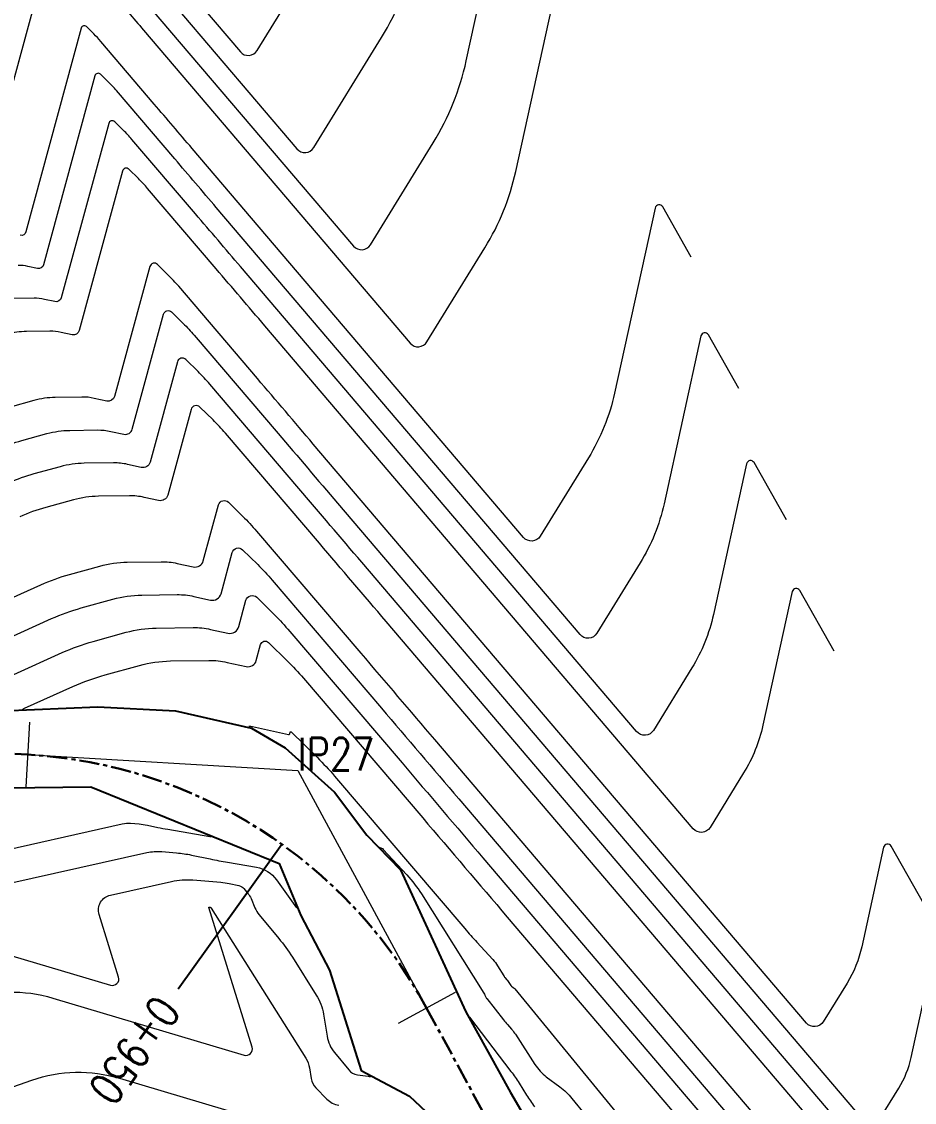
# Model space of a CAD drawing. Extents: x 337736 to 342002, y 3067251 to 3069533.
# Drawn here: x 338830.8 to 338885.9, y 3068665.7 to 3068732.4 of the extents above; entities that cross this region are included whole.
import ezdxf
from ezdxf.enums import TextEntityAlignment as Align

# ---------------------------------------------------------------- set-up
doc = ezdxf.new("R2010")
doc.units = 0
doc.header["$MEASUREMENT"] = 0
doc.linetypes.add('Center', pattern=[2, 1.25, -0.25, 0.25, -0.25])
for name, color, linetype, lineweight in [('BEC', 3, 'Continuous', 13), ('BES', 3, 'Continuous', 13), ('Chainage', 7, 'Continuous', 25), ('Contour', 4, 'Continuous', 0), ('IP_Line', 150, 'Continuous', 9), ('RC', 9, 'Center', 30)]:
    doc.layers.add(name, color=color, linetype=linetype, lineweight=lineweight)
doc.layers.add('IPName', color=7, linetype='Continuous')
doc.layers.add('RoadEdge', color=51, linetype='Continuous')
doc.styles.get("Standard").update_dxf_attribs({"font": 'simplex.shx'})

msp = doc.modelspace()

# ---------------------------------------------------------------- linework, layer by layer
at = {"layer": 'BEC'}
for points in [[(338831.314095781, 3068689.16904723), (338831.079930168, 3068685.1759073)], [(338831.3140957808, 3068689.169047229), (338831.0799301678, 3068685.175907298)], [(338857.572810867, 3068672.47477456), (338854.056305869, 3068670.56841872)], [(338857.5728108668, 3068672.474774559), (338854.0563058687, 3068670.568418718)]]:
    msp.add_lwpolyline(points, dxfattribs=at)
at = {"layer": 'BES'}
for points in [[(338831.314095781, 3068689.16904723), (338831.079930168, 3068685.1759073)], [(338831.3140957808, 3068689.169047229), (338831.0799301678, 3068685.175907298)], [(338857.572810867, 3068672.47477456), (338854.056305869, 3068670.56841872)], [(338857.5728108668, 3068672.474774559), (338854.0563058687, 3068670.568418718)]]:
    msp.add_lwpolyline(points, dxfattribs=at)
at = {"layer": 'Chainage'}
msp.add_line((338846.890530481, 3068681.62691719), (338840.492285293, 3068672.67915442), dxfattribs=at)
at = {"layer": 'Contour'}
for points, elevation in [([(338836.8522, 3068735.5515), (338851.3089, 3068718.5696, 0.50949), (338852.3442, 3068718.6493), (338856.2219, 3068724.9526, 0.08405), (338858.2608, 3068730.0015), (338861.4644, 3068744.5955, -0.6882199999999999)], 1403), ([(338833.86, 3068742.8529), (338844.3222, 3068730.5632, 0.50949), (338845.3575, 3068730.6429), (338849.8376, 3068737.9254, 0.08405)], 1401), ([(338835.3561, 3068739.2022), (338847.8155, 3068724.5664, 0.50949), (338848.8509, 3068724.6461), (338853.0298, 3068731.439, 0.08405), (338855.2101, 3068736.8383)], 1402), ([(338828.8945, 3068723.504), (338832.8127, 3068737.9214, -0.5731)], 1404), ([(338836.4581, 3068734.119, -0.00024), (338838.3483, 3068731.9009), (338854.8022, 3068712.5727, 0.50949), (338855.8376, 3068712.6525), (338859.4141, 3068718.4662, 0.08405), (338861.3115, 3068723.1648), (338864.283, 3068736.7017, -0.6882199999999999)], 1404), ([(338872.1324, 3068717.8869), (338870.3822, 3068720.9836, 0.6882199999999999), (338869.9203, 3068720.9142), (338867.4128, 3068709.4912, -0.08405), (338865.7984, 3068705.4934), (338862.8242, 3068700.6589, -0.50949), (338861.7889, 3068700.5791), (338841.3405, 3068724.5995, 0.00024), (338839.0069, 3068727.3379), (338835.7124, 3068731.2003, 0.0221), (338835.276, 3068731.6684), (338834.8189, 3068732.1172, 0.5731), (338834.5063, 3068732.0325), (338831.0847, 3068719.4427, -0.40065), (338830.7356, 3068719.2319)], 1406), ([(338875.0739, 3068709.7757), (338873.2008, 3068713.0898, 0.6882199999999999), (338872.7389, 3068713.0204), (338870.4635, 3068702.6545, -0.08405), (338868.9905, 3068699.007), (338866.3176, 3068694.6621, -0.50949), (338865.2823, 3068694.5823), (338842.8366, 3068720.9488, 0.00024), (338840.2813, 3068723.9474), (338836.6738, 3068728.1767, 0.0221), (338836.1959, 3068728.6893), (338835.6953, 3068729.1807, 0.5731), (338835.3531, 3068729.088), (338832.1798, 3068717.4121, -0.40065), (338831.8033, 3068717.1847), (338831.2098, 3068717.3167, 0.05827), (338830.6091, 3068717.3785)], 1407), ([(338878.0155, 3068701.6645), (338876.0195, 3068705.1961, 0.6882199999999999), (338875.5576, 3068705.1267), (338873.5141, 3068695.8177, -0.08405), (338872.1827, 3068692.5206), (338869.8109, 3068688.6653, -0.50949), (338868.7756, 3068688.5855), (338844.3327, 3068717.2981, 0.00024), (338841.5557, 3068720.5569), (338837.6352, 3068725.1532, 0.0221), (338837.1158, 3068725.7102), (338836.5718, 3068726.2443, 0.5731), (338836.1998, 3068726.1435), (338833.275, 3068715.3815, -0.40065), (338832.8711, 3068715.1376), (338832.2345, 3068715.2792, 0.05827), (338831.5901, 3068715.3454), (338830.2337, 3068715.3264, 0.06393)], 1408), ([(338880.9570000001, 3068693.5532), (338878.8381, 3068697.3023, 0.6882199999999999), (338878.3762, 3068697.2329), (338876.5648, 3068688.981, -0.08405), (338875.3748, 3068686.0342), (338873.3043, 3068682.6684, -0.50949), (338872.2689, 3068682.5887), (338845.8288, 3068713.6474, 0.00024), (338842.8301, 3068717.1664), (338838.5965, 3068722.1297, 0.0221), (338838.0357, 3068722.7312), (338837.4483, 3068723.3079, 0.5731), (338837.0466, 3068723.199), (338834.3701, 3068713.3508, -0.40065), (338833.9389, 3068713.0904), (338833.2592, 3068713.2416, 0.05827), (338832.5712, 3068713.3123), (338831.1229, 3068713.292, 0.06393), (338829.9468, 3068713.1243)], 1409), ([(338886.8401, 3068677.3308), (338884.4754, 3068681.5147, 0.6882199999999999), (338884.0135, 3068681.4453), (338882.6662, 3068675.3075, -0.08405), (338881.7591, 3068673.0614), (338880.291, 3068670.6748, -0.50949), (338879.2556, 3068670.5951), (338848.821, 3068706.346, 0.00024), (338845.3788, 3068710.3854), (338840.5193, 3068716.0826, 0.0221), (338839.8755, 3068716.773), (338839.2012, 3068717.435, 0.5731), (338838.7402, 3068717.3101), (338836.5604, 3068709.2895, -0.40065), (338836.0745, 3068708.9961), (338835.3085, 3068709.1664, 0.05827), (338834.5333, 3068709.2461), (338832.9013, 3068709.2233, 0.06393), (338831.576, 3068709.0342), (338830.1148, 3068708.6308, 0.03832)], 1411), ([(338829.4001, 3068706.0415, -0.03832), (338830.8471, 3068706.5631), (338832.3906, 3068706.9892, -0.06393), (338833.7905, 3068707.1889), (338835.5143, 3068707.213, -0.05827), (338836.3332, 3068707.1289), (338837.1423, 3068706.949, 0.40065), (338837.6555, 3068707.2589), (338839.5869, 3068714.3656, -0.5731), (338840.0777, 3068714.4986), (338840.7954, 3068713.794, -0.0221), (338841.4807, 3068713.059), (338846.6532, 3068706.9949, -0.00024), (338850.3171, 3068702.6953), (338882.749, 3068664.5983, 0.50949)], 1412), ([(338886.2670000001, 3068658.5725), (338851.8132, 3068699.0446, 0.00024), (338847.9276, 3068703.6044), (338842.442, 3068710.0355, 0.0221), (338841.7153, 3068710.8149), (338840.9542, 3068711.5622, 0.5731), (338840.4337, 3068711.4212), (338838.7506, 3068705.2283, -0.40065), (338838.2101, 3068704.9018), (338837.3579, 3068705.0913, 0.05827), (338836.4954, 3068705.18), (338834.6797, 3068705.1545, 0.06393), (338833.2053, 3068704.9442), (338831.5795, 3068704.4954, 0.03832), (338830.0554, 3068703.946)], 1413), ([(338889.8845, 3068652.4298), (338853.3093, 3068695.3939, 0.00024), (338849.202, 3068700.2139), (338843.4034, 3068707.012, 0.0221), (338842.6352, 3068707.8358), (338841.8306, 3068708.6258, 0.5731), (338841.2805, 3068708.4767), (338839.8458, 3068703.1976, -0.40065), (338839.2778, 3068702.8546), (338838.3826, 3068703.0537, 0.05827), (338837.4764, 3068703.1469), (338835.5689, 3068703.1202, 0.06393), (338834.0199, 3068702.8992), (338832.3119, 3068702.4277, 0.03832), (338830.7107, 3068701.8505)], 1414), ([(338829.2919, 3068696.4321), (338832.0213, 3068697.6594, -0.03832), (338833.7767, 3068698.2922), (338835.6491, 3068698.8092, -0.06393), (338837.3473, 3068699.0514), (338839.4385, 3068699.0807, -0.05827), (338840.4319, 3068698.9786), (338841.4134, 3068698.7603, 0.40065), (338842.036, 3068699.1363), (338842.974, 3068702.5878, -0.5731), (338843.5836, 3068702.7529), (338844.475, 3068701.8777, -0.0221), (338845.3261, 3068700.9649), (338851.7508, 3068693.4329, -0.00024), (338856.3015, 3068688.0926), (338897.1196, 3068640.1444, 0.50949)], 1416), ([(338829.8273, 3068694.2827), (338832.6766, 3068695.5639, -0.03832), (338834.5091, 3068696.2245), (338836.4637, 3068696.7642, -0.06393), (338838.2365, 3068697.0171), (338840.4196, 3068697.0476, -0.05827), (338841.4566, 3068696.941), (338842.4812, 3068696.7132, 0.40065), (338843.1311, 3068697.1057), (338843.8208, 3068699.6433, -0.5731), (338844.46, 3068699.8165), (338845.3949, 3068698.8987, -0.0221), (338846.2875, 3068697.9413), (338853.0251, 3068690.0424, -0.00024), (338857.7976, 3068684.4419), (338900.7372, 3068634.0017, 0.50949)], 1417), ([(338824.9322062028, 3068689.935535765, -0.1359263542942785), (338824.9655, 3068689.9605), (338828.1838, 3068691.2177, 0.01254), (338830.3356, 3068692.1211), (338833.3318, 3068693.4684, -0.03832), (338835.2415, 3068694.1568), (338837.2784, 3068694.7192, -0.06393), (338839.1257, 3068694.9827), (338841.4006, 3068695.0145, -0.05827), (338842.4813, 3068694.9035), (338843.549, 3068694.666, 0.40065), (338844.2263, 3068695.075), (338844.6676, 3068696.6988, -0.5731), (338845.3365, 3068696.8801), (338846.3149, 3068695.9196, -0.0221), (338847.2489, 3068694.9178), (338854.2995, 3068686.6519, -0.00024), (338859.2937, 3068680.7912), (338894.2083, 3068639.7777, -0.00478)], 1418), ([(338830.867804139, 3068689.934408548, -0.09401117934001277), (338831.0114, 3068690.0348), (338833.9871, 3068691.3729, -0.03832), (338835.9738, 3068692.0891), (338838.093, 3068692.6742, -0.06393), (338840.0149, 3068692.9483), (338842.3817, 3068692.9815, -0.05827), (338843.506, 3068692.8659), (338844.6791, 3068692.605, 0.40065), (338845.3047, 3068692.9828), (338845.5696, 3068693.9577, -0.5731), (338846.0626, 3068694.0913), (338847.2348, 3068692.9405, -0.0221), (338848.2103, 3068691.8943), (338855.5739, 3068683.2614, -0.00024), (338860.7898, 3068677.1405), (338880.5994, 3068653.8706, -0.00478), (338885.5856, 3068647.8988), (338892.7641, 3068639.1325, -0.02272)], 1419), ([(338844.8493, 3068688.9224, -0.05826999999866305), (338845.0618, 3068688.9005), (338847.2943, 3068688.404, 0.40065), (338847.3661, 3068688.4473), (338847.3964, 3068688.5591, -0.5731), (338847.4529, 3068688.5744), (338849.0746, 3068686.9824, -0.0221), (338850.133, 3068685.8472), (338858.1683, 3068676.427, 0.00933), (338858.9172, 3068675.5814), (338859.8970000001, 3068674.5159, -0.04564), (338860.1959, 3068674.1246), (338860.5784, 3068673.516, -0.02575), (338860.6008, 3068673.4759), (338860.6211, 3068673.4346, 0.06917999999999999), (338860.6467, 3068673.397), (338860.7676, 3068673.2631, -0.04041), (338860.8497, 3068673.1558), (338860.9739, 3068672.9634, 0.08949), (338861.0599, 3068672.8713), (338861.1625, 3068672.7948, -0.06101), (338861.2543, 3068672.707), (338880.8573, 3068648.768, -0.02272)], 1421), ([(338828.4305, 3068680.9682), (338837.0374, 3068682.8932, -0.07595), (338837.5514, 3068682.9285), (338838.0708, 3068682.8852, -0.03143), (338838.5854, 3068682.8095), (338839.2334, 3068682.6721, 0.00976), (338839.8377, 3068682.5563), (338842.4365, 3068682.1108, 0.06378651410939222), (338842.5197250158, 3068682.107261369, 0.06378651410939222)], 1421), ([(338799.6955, 3068661.718), (338800.1239, 3068668.4862, -0.33193), (338800.9142, 3068669.4165), (338802.3986, 3068669.7572, 0.02786), (338803.8594, 3068670.1794), (338825.1965, 3068677.656, -0.15819), (338826.6285, 3068677.6893), (338828.3492, 3068677.1748, 0.60014), (338828.6555, 3068677.4843), (338828.3813, 3068678.3684, -0.4380600000000001), (338828.6959, 3068678.9115), (338838.5532, 3068681.1162, -0.07595), (338839.4676, 3068681.1788), (338840.3915, 3068681.1018, -0.03143), (338841.3069, 3068680.9672), (338842.4596, 3068680.7229, 0.00976), (338843.5344, 3068680.5169), (338845.3154, 3068680.2115, -0.19663), (338846.5476, 3068679.4422), (338847.7958940258, 3068677.709839015)], 1422), ([(338852.8856, 3068681.4569), (338853.0225, 3068681.3992, -0.10752), (338853.1411, 3068681.3157), (338854.5943, 3068679.7355, -0.04564), (338855.4894, 3068678.5637), (338859.342, 3068672.4336, -0.02575), (338859.4134, 3068672.3059), (338859.5088, 3068672.1123, 0.39385), (338859.5142, 3068672.1102), (338859.5215, 3068672.1132, -0.33666), (338859.5275, 3068672.1116), (338860.5521, 3068670.7912, 0.01862), (338860.8013, 3068670.4937), (338861.0615, 3068670.2055, -0.04041), (338861.2968, 3068669.8982), (338862.5016, 3068668.0303, 0.08949), (338863.2019, 3068667.2807), (338864.0374, 3068666.6575, -0.06101), (338864.7853, 3068665.9426), (338874.9039, 3068653.5858, -0.02272), (338876.0756, 3068652.0145), (338877.1759, 3068650.3898, 0.02458), (338878.3532, 3068648.8231), (338886.5056, 3068639.0171, -0.0032)], 1422), ([(338830.2313, 3068674.752), (338836.3112, 3068672.9342, 0.60014), (338836.8074, 3068673.4356), (338835.611, 3068677.2928, -0.4380600000000001), (338836.3092, 3068678.4982), (338840.0691, 3068679.3391, -0.07595), (338841.3837, 3068679.4292), (338843.1099, 3068679.2853, -0.03143), (338843.638, 3068679.2076), (338844.2358, 3068679.0809, -0.17022), (338844.5442, 3068678.8935), (338844.7869, 3068678.5979, -0.07241), (338844.9825, 3068678.2739), (338845.2167, 3068677.7173, 0.07368), (338845.4888, 3068677.269), (338846.6925, 3068675.8182, -0.03251), (338847.5324, 3068674.6604), (338849.0065, 3068672.3224, -0.10111), (338849.4552, 3068671.1341), (338849.6729, 3068669.7806, 0.13224), (338850.1271, 3068668.7702), (338851.0061, 3068667.6951, 0.19061), (338851.5457, 3068667.3942), (338852.2044, 3068667.3067, 0.04703981715751385), (338852.3526302555, 3068667.301072706, 0.04703981715751385)], 1423), ([(338807.1192, 3068665.391), (338809.6703, 3068665.9766, 0.02786), (338812.181, 3068666.7022), (338827.3387, 3068672.0135, -0.15819), (338832.7487, 3068672.1393), (338844.5481, 3068668.6113, 0.60014), (338845.0443, 3068669.1127), (338842.3741, 3068677.7217, -0.4380600000000001), (338842.3853, 3068677.741), (338842.4221, 3068677.7493, -0.07595), (338842.445, 3068677.7508), (338842.4742, 3068677.7484, -0.27925), (338842.4817, 3068677.7429), (338842.4859, 3068677.7329, 0.07368), (338842.4914, 3068677.7238), (338842.5043, 3068677.7083, -0.03251), (338842.5142, 3068677.6946), (338848.3587, 3068668.4254, -0.10111), (338848.5875, 3068667.8195), (338848.6925, 3068667.1667, 0.15342), (338848.9747, 3068666.6027), (338849.655, 3068665.899, 0.16754), (338850.3905, 3068665.525)], 1424), ([(338883.7843, 3068664.678), (338884.9513, 3068666.5749, 0.08405), (338885.7168, 3068668.4707), (338886.8321, 3068673.5516, -0.6882199999999999)], 1412), ([(338858.455013985, 3068670.955081728), (338861.0206, 3068667.6031, -0.0231), (338861.5184, 3068666.8864), (338861.9831, 3068666.1468, 0.0134), (338862.4673, 3068665.42)], 1423), ([(338820.5026, 3068663.2249), (338831.4548, 3068667.0627, -0.15819), (338836.8649, 3068667.1885), (338848.6591, 3068663.6621, 0.02066)], 1426)]:
    msp.add_lwpolyline(points, format="xyb", dxfattribs=dict(at, elevation=elevation))
at = {"layer": 'IP_Line'}
for points in [[(338831.197012975, 3068687.17247727), (338847.85967488, 3068686.19534586), (338855.814558368, 3068671.52159664)], [(338831.1970129748, 3068687.172477269), (338847.8596748798, 3068686.195345859), (338855.8145583678, 3068671.521596638)]]:
    msp.add_lwpolyline(points, dxfattribs=at)
at = {"layer": 'RC', "linetype": 'Center'}
msp.add_lwpolyline([(338778.4862430987, 3068738.250178759, 0.0896032856881919), (338771.5084071908, 3068725.857249008), (338771.5084071908, 3068725.857249008), (338771.3973253028, 3068725.537208878), (338771.3973253028, 3068725.537208878, 0.193407573325238), (338772.6501939067, 3068699.466572069), (338772.6501939067, 3068699.466572069), (338772.7246879508, 3068699.304191789), (338772.7246879508, 3068699.304191789, 0.314963124342124), (338792.4979300948, 3068687.707432888), (338792.4979300948, 3068687.707432888), (338793.6078602748, 3068687.796227308), (338793.6078602748, 3068687.796227308, -0.034615034987619), (338816.4251535198, 3068688.038728279), (338816.4251535198, 3068688.038728279), (338831.1970129748, 3068687.172477269), (338831.1970129748, 3068687.172477269, -0.259460564611058), (338855.8145583678, 3068671.521596638), (338855.8145583678, 3068671.521596638), (338876.7505296708, 3068632.902653559)], format="xyb", dxfattribs=at)
at = {"layer": 'RoadEdge'}
for points in [[(338829.67, 3068689.881, 1418.812), (338835.519, 3068690.109, 1419.817), (338840.32, 3068689.866, 1420.508), (338845.014, 3068688.808, 1421.057), (338847.0820000001, 3068687.581, 1421.271), (338850.127, 3068684.851, 1421.529), (338852.136, 3068682.185, 1421.913), (338854.211, 3068680.055, 1422.178), (338858.236, 3068671.296, 1422.98), (338860.998, 3068666.311, 1423.482), (338864.2, 3068660.802, 1423.875)], [(338829.92, 3068685.112, 1418.828), (338835.091, 3068685.175, 1419.716), (338846.719, 3068680.453, 1421.657), (338848.052, 3068677.227, 1422.035), (338849.823, 3068673.864, 1422.424), (338851.778, 3068667.661, 1422.889), (338854.7670000001, 3068666.087, 1423.328), (338859.1029999999, 3068661.997, 1423.646)]]:
    msp.add_polyline3d(points, dxfattribs=at)

# ---------------------------------------------------------------- texts
at = {"layer": 'Chainage', "width": 0.8000000119209291}
msp.add_text('0+950', height=2, rotation=234.432711757783, dxfattribs=at).set_placement((338839.91062664, 3068671.86572144), align=Align.MIDDLE_LEFT)
at = {"layer": 'IPName', "width": 0.8}
for p in [(338847.85967488, 3068686.19534586), (338847.8596748798, 3068686.195345859)]:
    msp.add_text('IP27', height=2, dxfattribs=at).set_placement(p)

doc.saveas('drawing.dxf')
